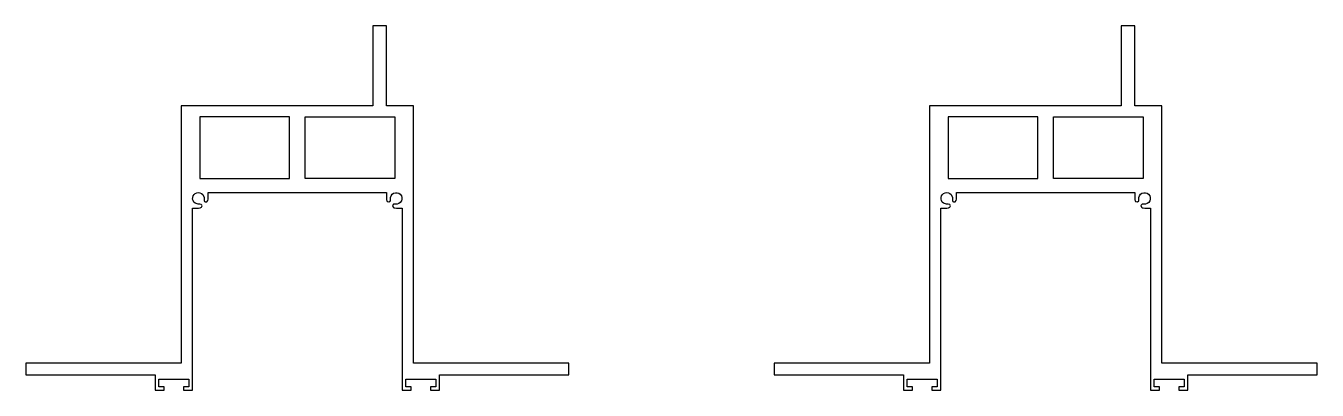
# Model space of a CAD drawing. Extents: x 0 to 119, y -1 to 32.
import ezdxf

# ---------------------------------------------------------------- set-up
doc = ezdxf.new("R2010")
doc.units = 0
doc.header["$LTSCALE"] = 250
doc.layers.add('LAYER_02', color=192, linetype='CONTINUOUS')

msp = doc.modelspace()

# ---------------------------------------------------------------- linework, layer by layer
at = {"layer": 'LAYER_02'}
for points in [[(15.89, 15.36), (16.04, 15.37), (16.18, 15.43, 0.451433), (16.16, 15.69), (16.02, 15.73), (15.98, 15.72), (15.95, 15.72), (15.87, 15.71), (15.59, 15.81, -1.1232), (16.29, 16.61), (16.42, 16.33), (16.42, 16.18), (16.42, 16.04, 0.448614), (16.66, 15.93), (16.76, 16.04), (16.78, 16.18), (16.79, 16.33), (16.79, 16.79), (33.21, 16.79), (33.21, 16.28), (33.22, 16.12), (33.24, 16.04), (33.28, 15.97), (33.44, 15.92), (33.57, 16.01), (33.59, 16.1), (33.58, 16.17, -3.005378), (34.03, 15.72), (33.95, 15.73), (33.87, 15.71), (33.77, 15.58), (33.82, 15.43), (33.89, 15.38), (33.97, 15.37), (34.14, 15.36), (34.64, 15.36), (34.64, -1.42), (35.48, -1.42), (35.48, -1.12), (35, -1.12), (35, -0.41), (37.74, -0.41), (37.74, -1.12), (37.26, -1.12), (37.26, -1.42), (38.1, -1.42), (38.1, 0), (50, 0), (50, 1.07), (35.71, 1.07), (35.71, 24.77), (33.21, 24.77), (33.21, 32.14), (31.96, 32.14), (31.96, 24.77), (14.29, 24.77), (14.29, 1.07), (0, 1.07), (0, 0), (11.9, 0), (11.9, -1.42), (12.74, -1.42), (12.74, -1.12), (12.26, -1.12), (12.26, -0.41), (15, -0.41), (15, -1.12), (14.52, -1.12), (14.52, -1.42), (15.36, -1.42), (15.36, 15.36)], [(84.8, 15.36), (84.95, 15.37), (85.09, 15.43, 0.451433), (85.07, 15.69), (84.93, 15.73), (84.89, 15.72), (84.86, 15.72), (84.78, 15.71), (84.5, 15.81, -1.1232), (85.2, 16.61), (85.33, 16.33), (85.33, 16.18), (85.33, 16.04, 0.448614), (85.57, 15.93), (85.67, 16.04), (85.69, 16.18), (85.7, 16.33), (85.7, 16.79), (102.12, 16.79), (102.12, 16.28), (102.13, 16.12), (102.15, 16.04), (102.19, 15.97), (102.35, 15.92), (102.48, 16.01), (102.5, 16.1), (102.49, 16.17, -3.005378), (102.94, 15.72), (102.86, 15.73), (102.78, 15.71), (102.68, 15.58), (102.73, 15.43), (102.8, 15.38), (102.88, 15.37), (103.05, 15.36), (103.55, 15.36), (103.55, -1.42), (104.39, -1.42), (104.39, -1.12), (103.91, -1.12), (103.91, -0.41), (106.65, -0.41), (106.65, -1.12), (106.17, -1.12), (106.17, -1.42), (107, -1.42), (107, 0), (118.91, 0), (118.91, 1.07), (104.62, 1.07), (104.62, 24.77), (102.12, 24.77), (102.12, 32.14), (100.87, 32.14), (100.87, 24.77), (83.2, 24.77), (83.2, 1.07), (68.91, 1.07), (68.91, 0), (80.81, 0), (80.81, -1.42), (81.65, -1.42), (81.65, -1.12), (81.17, -1.12), (81.17, -0.41), (83.91, -0.41), (83.91, -1.12), (83.43, -1.12), (83.43, -1.42), (84.27, -1.42), (84.27, 15.36)]]:
    msp.add_lwpolyline(points, format="xyb", close=True, dxfattribs=at)
for points in [[(16.03, 18.09), (24.29, 18.09), (24.29, 23.77), (16.03, 23.77)], [(33.97, 18.09), (25.71, 18.09), (25.71, 23.77), (33.97, 23.77)], [(84.94, 18.09), (93.2, 18.09), (93.2, 23.77), (84.94, 23.77)], [(102.88, 18.09), (94.62, 18.09), (94.62, 23.77), (102.88, 23.77)]]:
    msp.add_lwpolyline(points, close=True, dxfattribs=at)

doc.saveas('drawing.dxf')
